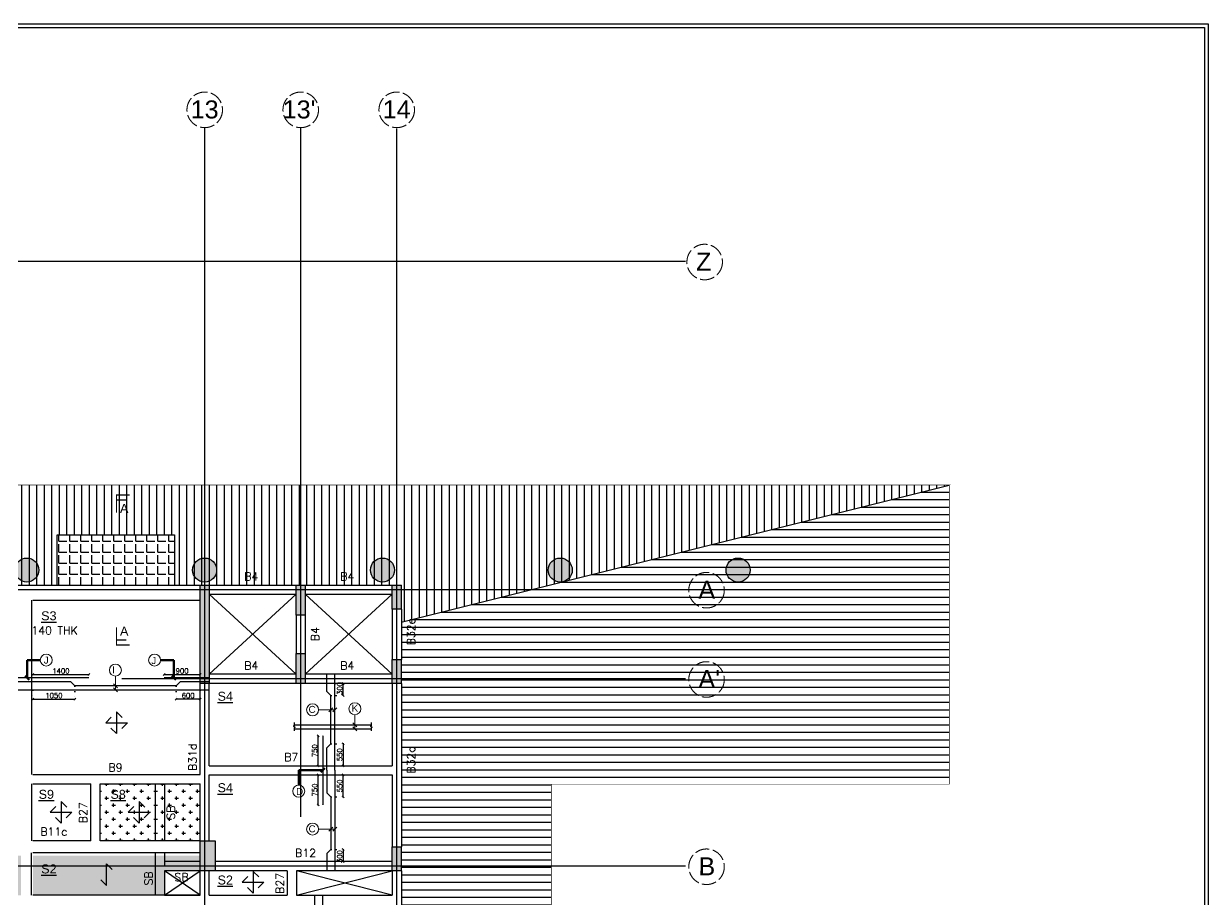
# Model space of a CAD drawing. Header units: millimetres. Extents: x 1772430 to 1864909, y -1443517 to -1381610.
# Drawn here: x 1835296 to 1864909, y -1403487 to -1381610 of the extents above; entities that cross this region are included whole.
import ezdxf

# ---------------------------------------------------------------- set-up
doc = ezdxf.new("R2010")
doc.units = ezdxf.units.MM
doc.header["$LTSCALE"] = 100
doc.header["$MEASUREMENT"] = 0
doc.header["$PDMODE"] = 98
for name, pattern in [('1', [0]), ('ACAD_ISO02W100', [15, 12, -3]), ('CENTER2', [28.575, 19.05, -3.175, 3.175, -3.175]), ('CONTINOUS', [0]), ('DOT', [0.25, 0, -0.25]), ('HIDDEN', [0.375, 0.25, -0.125])]:
    doc.linetypes.add(name, pattern=pattern)
for name, color, linetype in [('BEAM NO', 7, '1'), ('BEAM-230X450', 31, 'Continuous'), ('BEAM-230X600', 150, 'Continuous'), ('BEAM-300X900', 35, 'Continuous'), ('BEAM-450X275', 7, 'Continuous'), ('BEAM-450X750', 134, 'Continuous'), ('DIM', 191, 'Continuous'), ('Projection', 5, 'Continuous'), ('Roof', 7, 'Continuous'), ('s-steel', 1, 'Continuous'), ('S-STRU. CUTOUT', 3, 'Continuous'), ('SLAB NO.', 4, 'Continuous'), ('STEEL', 1, 'Continuous'), ('STR.COLUMN', 1, 'Continuous'), ('SUNK-HATCH', 8, 'Continuous')]:
    doc.layers.add(name, color=color, linetype=linetype)
for name, color, linetype, lineweight in [('CENTER_LINE', 8, 'CENTER2', 25), ('GRID', 252, 'ACAD_ISO02W100', 9), ('LEADER', 191, 'Continuous', 15), ('S-B5-230X600', 120, 'HIDDEN', 25), ('SECTION TEXT', 7, 'Continuous', 25), ('SLAB STEEL MARK', 133, 'Continuous', 30)]:
    doc.layers.add(name, color=color, linetype=linetype, lineweight=lineweight)
doc.styles.add('1-100', font='arial.ttf', dxfattribs={"height": 120})
doc.styles.add('ARIAL', font='arial.ttf')
doc.styles.add('DEEPAK', font='arial.ttf')
doc.styles.add('ROMANS', font='romans.shx')
doc.styles.add('RS', font='romans.shx', dxfattribs={"width": 0.9})
doc.styles.add('style1', font='arial.ttf')
doc.dimstyles.new('KRUNAL-MM', dxfattribs={"dimtxt": 50, "dimasz": 35, "dimexe": 25, "dimexo": 0, "dimgap": 15, "dimtad": 1, "dimdec": 0, "dimzin": 0, "dimdsep": 46, "dimtxsty": 'RS', "dimblk": 'OBLIQUE', "dimcen": 0, "dimdle": 25, "dimclrd": 256, "dimclre": 256, "dimclrt": 7, "dimadec": 0, "dimazin": 0, "dimtfac": 1, "dimtdec": 0, "dimtix": 1, "dimtmove": 0, "dimatfit": 2, "dimfxl": 1, "dimtolj": 1, "dimtzin": 0, "dimlwd": -1, "dimlwe": -1, "dimarcsym": 0})
doc.dimstyles.new('pag', dxfattribs={"dimtxt": 180, "dimasz": 150, "dimexe": 100, "dimexo": 0, "dimgap": 50, "dimtad": 1, "dimdec": 0, "dimzin": 0, "dimdsep": 46, "dimtxsty": 'ROMANS', "dimblk": 'OBLIQUE', "dimcen": 0, "dimdle": 100, "dimclrd": 256, "dimclre": 256, "dimclrt": 256, "dimadec": 0, "dimazin": 0, "dimtfac": 1, "dimtdec": 0, "dimtmove": 2, "dimatfit": 3, "dimfxl": 1, "dimtolj": 1, "dimtzin": 0, "dimlwd": -1, "dimlwe": -1, "dimarcsym": 0})

# ---------------------------------------------------------------- blocks, each defined once
blk = doc.blocks.new('Roof')
at = {"layer": 'Roof'}
h = blk.add_hatch(dxfattribs=at)
h.set_pattern_fill('ANSI31', color=8, scale=1500, angle=45)
h.paths.add_polyline_path([(1804146, -1398360), (1813266, -1398360), (1813266, -1399749), (1813909, -1399749), (1813909, -1398499), (1816839, -1398499), (1816839, -1399749), (1818354, -1399749), (1818354, -1398499), (1821284, -1398499), (1821284, -1399749), (1822799, -1399749), (1822799, -1398499), (1825729, -1398499), (1825729, -1399749), (1827244, -1399749), (1827244, -1398499), (1830174, -1398499), (1830174, -1399749), (1831689, -1399749), (1831689, -1398499), (1834619, -1398499), (1834619, -1399749), (1836134, -1399749), (1836134, -1398499), (1839064, -1398499), (1839064, -1399749), (1844736, -1399749), (1844736, -1400678), (1858429, -1397249), (1804146, -1397249)])
h = blk.add_hatch(dxfattribs=at)
h.set_pattern_fill('ANSI31', color=8, scale=1500, angle=135)
h.paths.add_polyline_path([(1852236, -1412276), (1852236, -1423240), (1844736, -1415813), (1844736, -1400678), (1858436, -1397249), (1858436, -1404723), (1848486, -1404723), (1848486, -1412276)])
at = {"layer": 'Roof', "color": 6}
blk.add_line((1844736, -1400678), (1858429, -1397250), dxfattribs=at)
at = {"layer": 'Roof', "color": 6, "const_width": 10}
for points in [[(1858436, -1397249), (1844736, -1400678), (1844736, -1399749), (1804146, -1399749), (1804146, -1397249)], [(1852236, -1412276), (1852236, -1423240), (1844736, -1415813), (1844736, -1400678), (1858436, -1397249), (1858436, -1404723), (1848486, -1404723), (1848486, -1412276)]]:
    blk.add_lwpolyline(points, close=True, dxfattribs=at)
blk = doc.blocks.new('FIRST FLOOR COLUMNS')
at = {"layer": 'CENTER_LINE', "ltscale": 50}
for p, q in [((56005, -25588), (56005, 11430)), ((58405, -5793), (58405, 11430)), ((60805, -25665), (60805, 11405)), ((68022, 8085), (-4699, 8085)), ((68022, -115), (-4699, -115)), ((68022, -2345), (53937, -2345)), ((68022, -7025), (-4699, -7025))]:
    blk.add_line(p, q, dxfattribs=at)
at = {"layer": 'GRID', "ltscale": 0.3}
for centre in [(56005, 11874), (58405, 11874), (60805, 11874), (68503, 8072), (68550, -128), (68550, -2358), (68550, -7038)]:
    blk.add_circle(centre, 444, dxfattribs=at)
at = {"layer": 'GRID', "ltscale": 0.3, "style": '1-100', "oblique": 0}
for s, rotation, p in [('13', 359.9447, (55653, 11660)), ("13'", 359.9447, (57954, 11660)), ('14', 359.9447, (60453, 11660)), ('Z', 0.0553, (68288, 7858)), ('A', 359.9447, (68347, -342)), ("A'", 359.9447, (68347, -2572)), ('B', 359.9447, (68347, -7252))]:
    blk.add_text(s, height=450, rotation=rotation, dxfattribs=at).set_placement(p)
blk = doc.blocks.new('COL')
at = {"layer": 'STR.COLUMN', "transparency": 33554687}
h = blk.add_hatch(color=256, dxfattribs=at)
h.dxf.hatch_style = 1
h.paths.add_polyline_path([(1839706, -1399749), (1839706, -1402209), (1839936, -1402209), (1839936, -1399749)])
h = blk.add_hatch(color=256, dxfattribs=at)
h.dxf.hatch_style = 1
h.paths.add_polyline_path([(1842106, -1400499), (1842336, -1400499), (1842336, -1399749), (1842106, -1399749)])
h = blk.add_hatch(color=256, dxfattribs=at)
h.dxf.hatch_style = 1
h.paths.add_polyline_path([(1844506, -1400349), (1844736, -1400349), (1844736, -1399749), (1844506, -1399749)])
h = blk.add_hatch(color=256, dxfattribs=at)
h.dxf.hatch_style = 1
h.paths.add_polyline_path([(1842106, -1402209), (1842336, -1402209), (1842336, -1401459), (1842106, -1401459)])
h = blk.add_hatch(color=256, dxfattribs=at)
h.dxf.hatch_style = 1
h.paths.add_polyline_path([(1844506, -1402209), (1844736, -1402209), (1844736, -1401609), (1844506, -1401609)])
h = blk.add_hatch(color=256, dxfattribs=at)
h.dxf.hatch_style = 1
h.paths.add_polyline_path([(1839706, -1406139), (1840081, -1406139), (1840081, -1406889), (1839706, -1406889)])
h = blk.add_hatch(color=256, dxfattribs=at)
h.dxf.hatch_style = 1
h.paths.add_polyline_path([(1844506, -1406289), (1844506, -1406889), (1844736, -1406889), (1844736, -1406289)])
at = {"layer": 'STR.COLUMN', "color": 5}
for points in [[(1839706, -1399749), (1839936, -1399749), (1839936, -1402209), (1839706, -1402209), (1839706, -1399749)], [(1842106, -1399749), (1842336, -1399749), (1842336, -1400499), (1842106, -1400499), (1842106, -1399749)], [(1844506, -1399749), (1844736, -1399749), (1844736, -1400349), (1844506, -1400349), (1844506, -1399749)], [(1842106, -1401459), (1842336, -1401459), (1842336, -1402209), (1842106, -1402209), (1842106, -1401459)], [(1844506, -1401609), (1844736, -1401609), (1844736, -1402209), (1844506, -1402209), (1844506, -1401609)], [(1839706, -1406139), (1840081, -1406139), (1840081, -1406889), (1839706, -1406889), (1839706, -1406139)], [(1844506, -1406289), (1844736, -1406289), (1844736, -1406889), (1844506, -1406889), (1844506, -1406289)]]:
    blk.add_lwpolyline(points, dxfattribs=at)
blk = doc.blocks.new('Col_600 Dia')
at = {"layer": 'STR.COLUMN'}
h = blk.add_hatch(color=5, dxfattribs=at)
h.dxf.hatch_style = 1
edge = h.paths.add_edge_path()
edge.add_arc((1853154, -1399374), 300, 0, 360)
blk.add_circle((1853154, -1399374), 300, dxfattribs=at)
blk = doc.blocks.new('Elevation_Col')
at = {"layer": 'STR.COLUMN'}
for p in [(-17780, 0), (-13335, 0), (-8890, 0), (-4445, 0), (0, 0)]:
    blk.add_blockref('Col_600 Dia', p, dxfattribs=at)
blk = doc.blocks.new('_Oblique')
at = {"color": 0, "linetype": 'ByBlock', "lineweight": -2}
blk.add_line((-0.5, -0.5), (0.5, 0.5), dxfattribs=at)
blk = doc.blocks.new('*D30')
at = {"layer": 'Defpoints', "color": 0, "transparency": 16777216}
for p in [(1835526, -1398256), (1836576, -1398156), (1836576, -1398484)]:
    blk.add_point(p, dxfattribs=at)
at = {"layer": 'DIM', "color": 191, "linetype": 'DOT', "ltscale": 5, "transparency": 16777216}
for p, q in [((1835526, -1398266), (1835526, -1398494)), ((1836576, -1398166), (1836576, -1398494))]:
    blk.add_line(p, q, dxfattribs=at)
at = {"layer": 'DIM', "color": 191, "ltscale": 5, "transparency": 16777216}
blk.add_line((1835516, -1398484), (1836586, -1398484), dxfattribs=at)
at = {"layer": 'DIM', "color": 191, "linetype": 'ByBlock', "transparency": 16777216, "xscale": 50, "yscale": 50, "zscale": 50, "rotation": 180}
blk.add_blockref('_Oblique', (1835526, -1398484), dxfattribs=at)
at = {"layer": 'DIM', "color": 191, "linetype": 'ByBlock', "transparency": 16777216, "xscale": 50, "yscale": 50, "zscale": 50}
blk.add_blockref('_Oblique', (1836576, -1398484), dxfattribs=at)
at = {"layer": 'DIM', "color": 7, "transparency": 16777216, "insert": (1836051, -1398396), "char_height": 125, "attachment_point": 5, "style": 'ROMANS'}
blk.add_mtext('\\A1;1050', dxfattribs=at)
blk = doc.blocks.new('*D31')
at = {"layer": 'Defpoints', "color": 0, "transparency": 16777216}
for p in [(1839106, -1398156), (1839706, -1398256), (1839106, -1398484)]:
    blk.add_point(p, dxfattribs=at)
at = {"layer": 'DIM', "color": 191, "linetype": 'DOT', "ltscale": 5, "transparency": 16777216}
for p, q in [((1839106, -1398166), (1839106, -1398494)), ((1839706, -1398266), (1839706, -1398494))]:
    blk.add_line(p, q, dxfattribs=at)
at = {"layer": 'DIM', "color": 191, "ltscale": 5, "transparency": 16777216}
blk.add_line((1839716, -1398484), (1839096, -1398484), dxfattribs=at)
at = {"layer": 'DIM', "color": 191, "linetype": 'ByBlock', "transparency": 16777216, "xscale": 50, "yscale": 50, "zscale": 50, "rotation": 180}
blk.add_blockref('_Oblique', (1839106, -1398484), dxfattribs=at)
at = {"layer": 'DIM', "color": 191, "linetype": 'ByBlock', "transparency": 16777216, "xscale": 50, "yscale": 50, "zscale": 50}
blk.add_blockref('_Oblique', (1839706, -1398484), dxfattribs=at)
at = {"layer": 'DIM', "color": 7, "transparency": 16777216, "insert": (1839406, -1398396), "char_height": 125, "attachment_point": 5, "style": 'ROMANS'}
blk.add_mtext('\\A1;600', dxfattribs=at)
blk = doc.blocks.new('*D32')
at = {"layer": 'Defpoints', "color": 0, "transparency": 16777216}
for p in [(1838806, -1397956), (1839706, -1397867), (1839706, -1397956)]:
    blk.add_point(p, dxfattribs=at)
at = {"layer": 'DIM', "color": 191, "ltscale": 5, "transparency": 16777216}
blk.add_line((1838796, -1397867), (1839716, -1397867), dxfattribs=at)
at = {"layer": 'DIM', "color": 191, "linetype": 'DOT', "ltscale": 5, "transparency": 16777216}
for p, q in [((1838806, -1397946), (1838806, -1397857)), ((1839706, -1397946), (1839706, -1397857))]:
    blk.add_line(p, q, dxfattribs=at)
at = {"layer": 'DIM', "color": 191, "linetype": 'ByBlock', "transparency": 16777216, "xscale": 50, "yscale": 50, "zscale": 50, "rotation": 180}
blk.add_blockref('_Oblique', (1838806, -1397867), dxfattribs=at)
at = {"layer": 'DIM', "color": 191, "linetype": 'ByBlock', "transparency": 16777216, "xscale": 50, "yscale": 50, "zscale": 50}
blk.add_blockref('_Oblique', (1839706, -1397867), dxfattribs=at)
at = {"layer": 'DIM', "color": 7, "transparency": 16777216, "insert": (1839256, -1397780), "char_height": 125, "attachment_point": 5, "style": 'ROMANS'}
blk.add_mtext('\\A1;900', dxfattribs=at)
blk = doc.blocks.new('*D38')
at = {"layer": 'Defpoints', "color": 0, "transparency": 16777216}
for p in [(1835526, -1397956), (1836926, -1397867), (1836926, -1397956)]:
    blk.add_point(p, dxfattribs=at)
at = {"layer": 'DIM', "color": 191, "ltscale": 5, "transparency": 16777216}
blk.add_line((1835516, -1397867), (1836936, -1397867), dxfattribs=at)
at = {"layer": 'DIM', "color": 191, "linetype": 'DOT', "ltscale": 5, "transparency": 16777216}
for p, q in [((1835526, -1397946), (1835526, -1397857)), ((1836926, -1397946), (1836926, -1397857))]:
    blk.add_line(p, q, dxfattribs=at)
at = {"layer": 'DIM', "color": 191, "linetype": 'ByBlock', "transparency": 16777216, "xscale": 50, "yscale": 50, "zscale": 50, "rotation": 180}
blk.add_blockref('_Oblique', (1835526, -1397867), dxfattribs=at)
at = {"layer": 'DIM', "color": 191, "linetype": 'ByBlock', "transparency": 16777216, "xscale": 50, "yscale": 50, "zscale": 50}
blk.add_blockref('_Oblique', (1836926, -1397867), dxfattribs=at)
at = {"layer": 'DIM', "color": 7, "transparency": 16777216, "insert": (1836226, -1397780), "char_height": 125, "attachment_point": 5, "style": 'ROMANS'}
blk.add_mtext('\\A1;1400', dxfattribs=at)
blk = doc.blocks.new('*U41')
at = {"layer": 'STEEL'}
for points in [[(707749, 28205), (707599, 28055), (708177, 28055), (708027, 27905)], [(707738, 27916), (707888, 27766), (707888, 28344), (708038, 28194)]]:
    blk.add_lwpolyline(points, dxfattribs=at)
blk = doc.blocks.new('*D53')
at = {"layer": 'Defpoints', "color": 0, "transparency": 16777216}
for p in [(1843070, -1398095), (1843284, -1398095), (1842971, -1398395)]:
    blk.add_point(p, dxfattribs=at)
at = {"layer": 'DIM', "color": 191, "linetype": 'DOT', "ltscale": 5, "transparency": 16777216}
for p, q in [((1843080, -1398095), (1843294, -1398095)), ((1842981, -1398395), (1843294, -1398395))]:
    blk.add_line(p, q, dxfattribs=at)
at = {"layer": 'DIM', "color": 191, "ltscale": 5, "transparency": 16777216}
blk.add_line((1843284, -1398405), (1843284, -1398085), dxfattribs=at)
at = {"layer": 'DIM', "color": 191, "linetype": 'ByBlock', "transparency": 16777216, "xscale": 50, "yscale": 50, "zscale": 50}
for p, rotation in [((1843284, -1398095), 90), ((1843284, -1398395), 270)]:
    blk.add_blockref('_Oblique', p, dxfattribs=dict(at, rotation=rotation))
at = {"layer": 'DIM', "color": 7, "transparency": 16777216, "insert": (1843196, -1398220), "char_height": 125, "attachment_point": 5, "rotation": 90, "style": 'ROMANS'}
blk.add_mtext('\\A1;300', dxfattribs=at)
blk = doc.blocks.new('*D54')
at = {"layer": 'Defpoints', "color": 0, "transparency": 16777216}
for p in [(1842971, -1399600), (1843071, -1400150), (1843284, -1400150)]:
    blk.add_point(p, dxfattribs=at)
at = {"layer": 'DIM', "color": 191, "linetype": 'DOT', "ltscale": 5, "transparency": 16777216}
for p, q in [((1842981, -1399600), (1843294, -1399600)), ((1843081, -1400150), (1843294, -1400150))]:
    blk.add_line(p, q, dxfattribs=at)
at = {"layer": 'DIM', "color": 191, "ltscale": 5, "transparency": 16777216}
blk.add_line((1843284, -1399590), (1843284, -1400160), dxfattribs=at)
at = {"layer": 'DIM', "color": 191, "linetype": 'ByBlock', "transparency": 16777216, "xscale": 50, "yscale": 50, "zscale": 50}
for p, rotation in [((1843284, -1399600), 90), ((1843284, -1400150), 270)]:
    blk.add_blockref('_Oblique', p, dxfattribs=dict(at, rotation=rotation))
at = {"layer": 'DIM', "color": 7, "transparency": 16777216, "insert": (1843196, -1399875), "char_height": 125, "attachment_point": 5, "rotation": 90, "style": 'ROMANS'}
blk.add_mtext('\\A1;550', dxfattribs=at)
blk = doc.blocks.new('*D55')
at = {"layer": 'Defpoints', "color": 0, "transparency": 16777216}
for p in [(1842971, -1402245), (1843070, -1402545), (1843284, -1402545)]:
    blk.add_point(p, dxfattribs=at)
at = {"layer": 'DIM', "color": 191, "linetype": 'DOT', "ltscale": 5, "transparency": 16777216}
for p, q in [((1842981, -1402245), (1843294, -1402245)), ((1843080, -1402545), (1843294, -1402545))]:
    blk.add_line(p, q, dxfattribs=at)
at = {"layer": 'DIM', "color": 191, "ltscale": 5, "transparency": 16777216}
blk.add_line((1843284, -1402235), (1843284, -1402555), dxfattribs=at)
at = {"layer": 'DIM', "color": 191, "linetype": 'ByBlock', "transparency": 16777216, "xscale": 50, "yscale": 50, "zscale": 50}
for p, rotation in [((1843284, -1402245), 90), ((1843284, -1402545), 270)]:
    blk.add_blockref('_Oblique', p, dxfattribs=dict(at, rotation=rotation))
at = {"layer": 'DIM', "color": 7, "transparency": 16777216, "insert": (1843196, -1402420), "char_height": 125, "attachment_point": 5, "rotation": 90, "style": 'ROMANS'}
blk.add_mtext('\\A1;300', dxfattribs=at)
blk = doc.blocks.new('*D56')
at = {"layer": 'Defpoints', "color": 0, "transparency": 16777216}
for p in [(1843071, -1400380), (1843284, -1400380), (1842971, -1400930)]:
    blk.add_point(p, dxfattribs=at)
at = {"layer": 'DIM', "color": 191, "linetype": 'DOT', "ltscale": 5, "transparency": 16777216}
for p, q in [((1843081, -1400380), (1843294, -1400380)), ((1842981, -1400930), (1843294, -1400930))]:
    blk.add_line(p, q, dxfattribs=at)
at = {"layer": 'DIM', "color": 191, "ltscale": 5, "transparency": 16777216}
blk.add_line((1843284, -1400940), (1843284, -1400370), dxfattribs=at)
at = {"layer": 'DIM', "color": 191, "linetype": 'ByBlock', "transparency": 16777216, "xscale": 50, "yscale": 50, "zscale": 50}
for p, rotation in [((1843284, -1400380), 90), ((1843284, -1400930), 270)]:
    blk.add_blockref('_Oblique', p, dxfattribs=dict(at, rotation=rotation))
at = {"layer": 'DIM', "color": 7, "transparency": 16777216, "insert": (1843196, -1400655), "char_height": 125, "attachment_point": 5, "rotation": 90, "style": 'ROMANS'}
blk.add_mtext('\\A1;550', dxfattribs=at)
blk = doc.blocks.new('*D57')
at = {"layer": 'Defpoints', "color": 0, "transparency": 16777216}
for p in [(1842656, -1399400), (1842771, -1399400), (1842771, -1400150)]:
    blk.add_point(p, dxfattribs=at)
at = {"layer": 'DIM', "color": 191, "linetype": 'DOT', "ltscale": 5, "transparency": 16777216}
for p, q in [((1842761, -1399400), (1842646, -1399400)), ((1842761, -1400150), (1842646, -1400150))]:
    blk.add_line(p, q, dxfattribs=at)
at = {"layer": 'DIM', "color": 191, "ltscale": 5, "transparency": 16777216}
blk.add_line((1842656, -1400160), (1842656, -1399390), dxfattribs=at)
at = {"layer": 'DIM', "color": 191, "linetype": 'ByBlock', "transparency": 16777216, "xscale": 50, "yscale": 50, "zscale": 50}
for p, rotation in [((1842656, -1399400), 90), ((1842656, -1400150), 270)]:
    blk.add_blockref('_Oblique', p, dxfattribs=dict(at, rotation=rotation))
at = {"layer": 'DIM', "color": 7, "transparency": 16777216, "insert": (1842568, -1399775), "char_height": 125, "attachment_point": 5, "rotation": 90, "style": 'ROMANS'}
blk.add_mtext('\\A1;750', dxfattribs=at)
blk = doc.blocks.new('*D58')
at = {"layer": 'Defpoints', "color": 0, "transparency": 16777216}
for p in [(1842656, -1400380), (1842771, -1400380), (1842771, -1401130)]:
    blk.add_point(p, dxfattribs=at)
at = {"layer": 'DIM', "color": 191, "linetype": 'DOT', "ltscale": 5, "transparency": 16777216}
for p, q in [((1842761, -1400380), (1842646, -1400380)), ((1842761, -1401130), (1842646, -1401130))]:
    blk.add_line(p, q, dxfattribs=at)
at = {"layer": 'DIM', "color": 191, "ltscale": 5, "transparency": 16777216}
blk.add_line((1842656, -1401140), (1842656, -1400370), dxfattribs=at)
at = {"layer": 'DIM', "color": 191, "linetype": 'ByBlock', "transparency": 16777216, "xscale": 50, "yscale": 50, "zscale": 50}
for p, rotation in [((1842656, -1400380), 90), ((1842656, -1401130), 270)]:
    blk.add_blockref('_Oblique', p, dxfattribs=dict(at, rotation=rotation))
at = {"layer": 'DIM', "color": 7, "transparency": 16777216, "insert": (1842568, -1400755), "char_height": 125, "attachment_point": 5, "rotation": 90, "style": 'ROMANS'}
blk.add_mtext('\\A1;750', dxfattribs=at)
blk = doc.blocks.new('*U333')
at = {"layer": 'STEEL'}
blk.add_lwpolyline([(707738, 27916), (707888, 27766), (707888, 28344), (708038, 28194)], dxfattribs=at)

msp = doc.modelspace()

# ---------------------------------------------------------------- hatches: boundary and pattern name
at = {"layer": 'SUNK-HATCH', "linetype": 'Continuous', "transparency": 33554559}
h = msp.add_hatch(dxfattribs=at)
h.set_pattern_fill('ANGLE', color=8, scale=1000)
h.set_pattern_definition([(0, (0, 4114.14), (0, 275), [200, -75]), (90, (0, 4114.14), (-275, 2e-14), [200, -75])])
h.paths.add_polyline_path([(1839063.7, -1395634.7), (1839063.7, -1394384.7), (1836133.7, -1394384.7), (1836133.7, -1395634.7)])
h = msp.add_hatch(dxfattribs=at)
h.set_pattern_fill('CROSS', color=8, scale=700)
h.set_pattern_definition([(0, (0, 4114.14), (175, 175), [87.5, -262.5]), (90, (43.75, 4070.39), (-175, 175), [87.5, -262.5])])
h.paths.add_polyline_path([(1839706.1, -1402024.7), (1839706.1, -1400599.7), (1837206.2, -1400599.7), (1837206.2, -1402024.7), (1839706.1, -1402024.7)])
h = msp.add_hatch(dxfattribs=at)
h.set_pattern_fill('HEX', color=8, scale=1500)
h.set_pattern_definition([(0, (0, 4114.14), (0, 324.759526), [187.5, -375]), (120, (0, 4114.14), (-281.25, -162.379763), [187.5, -375]), (60, (187.5, 4114.14), (-281.25, 162.379763), [187.5, -375])])
h.paths.add_polyline_path([(1816588.9, -1406245.1), (1816588.9, -1406855.1), (1817446.1, -1406855.1), (1817446.1, -1407684.7), (1813486.1, -1407684.7), (1813486.1, -1407309.7), (1813336.1, -1407309.7), (1813336.1, -1406244.7)])
h.paths.add_polyline_path([(1821856.1, -1406244.7), (1821856.1, -1407309.7), (1821706.1, -1407309.7), (1821706.1, -1407684.7), (1817746.1, -1407684.7), (1817746.1, -1406855.1), (1818603.8, -1406855.1), (1818603.8, -1406245.1)])
h.paths.add_polyline_path([(1830816.1, -1406244.7), (1830816.1, -1407684.7), (1826636.1, -1407684.7), (1826636.1, -1406855.1), (1827493.7, -1406855.1), (1827493.7, -1406245.1)])
h.paths.add_polyline_path([(1834368.7, -1406245.1), (1834368.7, -1406855.1), (1835226.1, -1406855.1), (1835226.2, -1407684.7), (1831266.1, -1407684.7), (1831266.1, -1407309.7), (1831116.1, -1407309.7), (1831116.1, -1406244.7)])
h.paths.add_polyline_path([(1826336.1, -1406855.1), (1826336.1, -1407684.7), (1822156.1, -1407684.7), (1822156.1, -1406244.7), (1825478.6, -1406244.7), (1825478.6, -1406855.1)])
h.paths.add_polyline_path([(1817746.1, -1402399.7), (1821706.1, -1402399.7), (1821706.1, -1402774.7), (1821033.6, -1402774.7), (1821033.6, -1403384.7), (1817746.1, -1403384.7)])
h.paths.add_polyline_path([(1813486.1, -1402399.7), (1817446.1, -1402399.7), (1817446.1, -1403384.7), (1814141.1, -1403384.7), (1814141.1, -1402774.7), (1813486.1, -1402774.7)])
h.paths.add_polyline_path([(1836383.6, -1406245.1), (1839706.1, -1406245.1), (1839706.1, -1407684.7), (1835526.2, -1407684.7), (1835526.2, -1406855.1), (1836383.6, -1406855.1)])
h.paths.add_polyline_path([(1822156.1, -1402399.7), (1826336.1, -1402399.7), (1826336.1, -1403384.7), (1823048.6, -1403384.7), (1823048.6, -1402774.9), (1822156.7, -1402774.7)])
h.paths.add_polyline_path([(1826636.1, -1402399.7), (1830816.1, -1402399.7), (1830816.1, -1402774.7), (1829923.6, -1402774.7), (1829923.6, -1403384.7), (1826636.1, -1403384.7)])
h.paths.add_polyline_path([(1835526.2, -1402399.7), (1839706.1, -1402399.7), (1839706.1, -1402774.7), (1838813.7, -1402774.7), (1838813.6, -1403384.7), (1835526.2, -1403384.7)])
h.paths.add_polyline_path([(1831266.1, -1402399.7), (1835226.2, -1402399.7), (1835226.2, -1403384.7), (1831938.6, -1403384.7), (1831938.6, -1402774.7), (1831266.7, -1402775.1)])

# ---------------------------------------------------------------- linework, layer by layer
at = {"lineweight": -3}
for points in [[(1864909.2, -1381609.6), (1864909.2, -1443517), (1777354.7, -1443517), (1777354.7, -1381609.6)], [(1864814.9, -1443422.8), (1777449, -1443422.8), (1777449, -1381703.8), (1864814.9, -1381703.8)]]:
    msp.add_lwpolyline(points, close=True, dxfattribs=at)
at = {"layer": 'BEAM-230X450', "linetype": 'HIDDEN', "ltscale": 750}
for p, q in [((1835526.2, -1400369.7), (1839706.1, -1400369.7)), ((1839936.1, -1400149.7), (1844506.1, -1400149.7)), ((1839936.1, -1400379.7), (1844506.1, -1400379.7)), ((1835526.2, -1400599.7), (1836976.2, -1400599.7)), ((1836976.2, -1402024.7), (1836976.2, -1400599.7)), ((1841886.1, -1402774.7), (1841886.1, -1403384.7)), ((1839936.1, -1403384.7), (1841886.1, -1403384.7))]:
    msp.add_line(p, q, dxfattribs=at)
at = {"layer": 'BEAM-230X450', "linetype": 'CONTINOUS', "ltscale": 750}
for p, q in [((1837206.2, -1402024.7), (1837206.2, -1400599.7)), ((1837206.2, -1400599.7), (1839706.1, -1400599.7)), ((1842116.1, -1402774.7), (1842116.1, -1403384.7)), ((1842116.1, -1403384.7), (1844506.1, -1403384.7))]:
    msp.add_line(p, q, dxfattribs=at)
at = {"layer": 'BEAM-230X600', "linetype": 'CONTINOUS', "ltscale": 750}
for p, q in [((1839936.1, -1395634.7), (1842106.1, -1395634.7)), ((1842336.1, -1395634.7), (1844506.1, -1395634.7)), ((1839936.1, -1395864.7), (1842106.1, -1395864.7)), ((1842336.1, -1395864.7), (1844506.1, -1395864.7)), ((1844506.1, -1396234.7), (1844506.1, -1397494.7)), ((1844736.1, -1396234.7), (1844736.1, -1397494.7)), ((1842106.1, -1396384.7), (1842106.1, -1397344.7)), ((1842336.1, -1396384.7), (1842336.1, -1397344.7)), ((1842106.1, -1397864.7), (1839936.1, -1397864.7)), ((1844506.1, -1397864.7), (1842336.1, -1397864.7)), ((1844736.1, -1398094.7), (1844736.1, -1402174.7)), ((1839706.1, -1402024.7), (1839706.1, -1400599.7)), ((1839706.1, -1403384.7), (1839706.1, -1402774.7)), ((1844506.1, -1402774.7), (1844506.1, -1403384.7)), ((1844736.1, -1402774.7), (1844736.1, -1407309.7))]:
    msp.add_line(p, q, dxfattribs=at)
at = {"layer": 'BEAM-230X600', "linetype": 'HIDDEN', "ltscale": 750}
for p, q in [((1835489.2, -1396009.7), (1835489.2, -1400369.7)), ((1839706.1, -1400369.7), (1839706.1, -1398094.7)), ((1839936.1, -1400149.7), (1839936.1, -1398094.7)), ((1842106.1, -1398094.7), (1839936.1, -1398094.7)), ((1844506.1, -1398094.7), (1842336.1, -1398094.7)), ((1844506.1, -1398094.7), (1844506.1, -1400149.7)), ((1839936.1, -1402024.7), (1839936.1, -1400379.7)), ((1844506.1, -1400379.7), (1844506.1, -1402174.7)), ((1835489.2, -1400599.7), (1835489.2, -1402024.7)), ((1835489.2, -1403384.7), (1835489.2, -1402324.7)), ((1839936.1, -1403384.7), (1839936.1, -1402774.7)), ((1844506.1, -1402544.7), (1840081.1, -1402544.7)), ((1841886.1, -1402774.7), (1840081.1, -1402774.7)), ((1844506.1, -1402774.7), (1842116.1, -1402774.7))]:
    msp.add_line(p, q, dxfattribs=at)
at = {"layer": 'BEAM-230X600', "linetype": 'Continuous', "ltscale": 750}
msp.add_line((1839706.1, -1403384.7), (1835526.2, -1403384.7), dxfattribs=at)
at = {"layer": 'BEAM-300X900', "linetype": 'CONTINOUS', "ltscale": 750}
for p, q in [((1836976.2, -1402024.7), (1835526.2, -1402024.7)), ((1839706.1, -1402024.7), (1837206.2, -1402024.7)), ((1839706.1, -1402324.7), (1835526.2, -1402324.7))]:
    msp.add_line(p, q, dxfattribs=at)
at = {"layer": 'BEAM-450X275', "linetype": 'HIDDEN', "ltscale": 750}
for p, q in [((1838583.6, -1400599.7), (1838583.6, -1402024.7)), ((1838813.6, -1400599.7), (1838813.6, -1402024.7)), ((1838583.6, -1402324.7), (1838583.6, -1403384.7)), ((1839706.1, -1402544.7), (1838813.6, -1402544.7))]:
    msp.add_line(p, q, dxfattribs=at)
at = {"layer": 'BEAM-450X275', "linetype": 'Continuous', "ltscale": 750}
for p, q in [((1838813.6, -1402324.7), (1838813.6, -1402661.1)), ((1838813.6, -1402774.7), (1838813.6, -1403384.7)), ((1839706.1, -1402774.7), (1838813.6, -1402774.7))]:
    msp.add_line(p, q, dxfattribs=at)
at = {"layer": 'BEAM-450X750', "linetype": 'CONTINOUS', "ltscale": 750}
msp.add_line((1831266.1, -1395634.7), (1839706.1, -1395634.7), dxfattribs=at)
at = {"layer": 'BEAM-450X750', "linetype": 'HIDDEN', "ltscale": 750}
msp.add_line((1835526.2, -1396009.7), (1839706.1, -1396009.7), dxfattribs=at)
at = {"layer": 'LEADER', "linetype": 'DOT', "ltscale": 250}
msp.add_line((1837615.6, -1396694.5), (1837615.6, -1393825), dxfattribs=at)
at = {"layer": 'LEADER'}
for points in [[(1837859.5, -1393511.7, 32.4, 32.4, 0), (1837615.6, -1393511.7, 32.4, 32.4, 0), (1837615.6, -1393825, 32.4, 32.4, 0), (1837615.6, -1393385.6, 32.4, 32.4, 0), (1837940.8, -1393385.6, 0, 0, 0)], [(1837859.5, -1397007.8, 32.4, 32.4, 0), (1837615.6, -1397007.8, 32.4, 32.4, 0), (1837615.6, -1396694.5, 32.4, 32.4, 0), (1837615.6, -1397133.9, 32.4, 32.4, 0), (1837940.8, -1397133.9, 0, 0, 0)]]:
    msp.add_lwpolyline(points, format="xyseb", dxfattribs=at)
for centre in [(1835859.6, -1397509.5, -0.1), (1838567.9, -1397509.5, 0.1), (1837587.2, -1397760.7, 0.1), (1842518.7, -1398753.4), (1843574.5, -1398724.9), (1842171.5, -1400785.1), (1842518.7, -1401731.3)]:
    msp.add_circle(centre, 150, dxfattribs=at)
at = {"layer": 'Projection', "linetype": 'CONTINOUS', "ltscale": 750}
msp.add_lwpolyline([(1836133.7, -1395634.7), (1836133.7, -1394384.7), (1839063.7, -1394384.7), (1839063.7, -1395634.7)], dxfattribs=at)
at = {"layer": 's-steel'}
for points in [[(1836926.2, -1397956.3), (1833826.2, -1397956.3)], [(1839936.1, -1397956.3), (1838806.3, -1397956.3)], [(1842870.7, -1400264.7), (1842870.7, -1399699.7), (1842970.7, -1399599.7), (1842970.8, -1398394.6), (1842870.5, -1398294.6), (1842870.5, -1397864.7)], [(1843070.7, -1400264.7), (1843070.7, -1397864.7)], [(1835376.2, -1398056.3), (1834276.2, -1398056.3), (1834176.2, -1398156.3), (1832165.7, -1398156.3), (1832065.7, -1398056.3), (1830966.1, -1398056.3)], [(1830966.1, -1398256.3), (1835376.2, -1398256.3)], [(1839936.1, -1398056.3), (1839206.1, -1398056.3), (1839106.1, -1398156.3), (1836575.7, -1398156.3), (1836475.7, -1398056.3), (1835376.1, -1398056.3)], [(1835376.1, -1398256.3), (1839936.1, -1398256.3)], [(1842057.9, -1399072.3), (1842057.9, -1399150.4), (1842031.7, -1399163.7), (1842084, -1399189.6), (1842057.9, -1399202.9), (1842057.9, -1399281.3)], [(1842057.9, -1399127.6), (1843982.6, -1399127.6)], [(1842057.9, -1399227.6), (1843982.6, -1399227.6)], [(1843982.6, -1399072.3), (1843982.6, -1399150.4), (1843956.5, -1399163.7), (1844008.8, -1399189.6), (1843982.6, -1399202.9), (1843982.6, -1399281.3)], [(1842770.7, -1399399.7), (1842770.7, -1401129.7)], [(1842870.7, -1400264.7), (1842870.7, -1400829.7), (1842970.7, -1400929.7), (1842970.8, -1402244.7), (1842870.5, -1402344.7), (1842870.5, -1402774.7)], [(1843070.7, -1400264.7), (1843070.7, -1402774.7)], [(1842561.4, -1403384.7), (1842561.4, -1403864.7), (1842661.4, -1403964.7), (1842661.4, -1405664.7), (1842561.2, -1405764.7), (1842561.2, -1406244.7)], [(1842761.4, -1403384.7), (1842761.4, -1406244.7)]]:
    msp.add_lwpolyline(points, dxfattribs=at)
at = {"layer": 'S-STRU. CUTOUT', "ltscale": 750}
for p, q in [((1839936.1, -1395864.7), (1842106.1, -1397864.7)), ((1839936.1, -1397864.7), (1842106.1, -1395864.7)), ((1844506.1, -1397864.7), (1842336.1, -1395864.7)), ((1842336.1, -1397864.7), (1844506.1, -1395864.7)), ((1839706.1, -1403384.7), (1838813.7, -1402774.7)), ((1838813.7, -1403384.7), (1839706.1, -1402774.7)), ((1844506.1, -1403384.7), (1842116.1, -1402774.7)), ((1842116.1, -1403384.7), (1844506.1, -1402774.7))]:
    msp.add_line(p, q, dxfattribs=at)
msp.add_lwpolyline([(1838813.6, -1403384.7), (1839706.1, -1403384.7), (1839706.1, -1402774.7), (1838813.6, -1402774.7)], close=True, dxfattribs=at)

# ---------------------------------------------------------------- block references
at = {"layer": 'GRID'}
msp.add_blockref('FIRST FLOOR COLUMNS', (1783816.1, -1395636.1), dxfattribs=at)
at = {"layer": 'Roof'}
msp.add_blockref('Roof', (0, 4114.1), dxfattribs=at)
at = {"layer": 'S-B5-230X600', "xscale": 0.9375000000000001, "yscale": 0.9375000000000001, "zscale": 0.9375000000000001}
for name, p, rotation in [('*U41', (1811314.3, -735432.2), 269.9999999999999), ('*U41', (1809928.3, -737667.1), 269.9999999999999), ('*U41', (1811878.5, -737667.1), 269.9999999999999), ('*U333', (1173722.8, -1429174.4), 359.9999999999999), ('*U41', (1814727.7, -739415), 269.9999999999999)]:
    msp.add_blockref(name, p, dxfattribs=dict(at, rotation=rotation))
at = {"layer": 'STR.COLUMN'}
for name in ['Elevation_Col', 'COL']:
    msp.add_blockref(name, (0, 4114.1), dxfattribs=at)

# ---------------------------------------------------------------- texts
at = {"layer": 'BEAM NO', "ltscale": 500, "style": 'ROMANS'}
for s, rotation, p in [('B4', 359.99997, (1840808.8, -1395519.5, 0)), ('B4', 359.99997, (1843208.8, -1395519.5, 0)), ('B32e', 89.99997, (1845078.6, -1397141.5, 0)), ('140 THK', 359.99997, (1835489.2, -1396869.2)), ('B4', 89.99997, (1842678.6, -1397038.5, 0)), ('B4', 359.99997, (1840808.8, -1397749.5, 0)), ('B4', 359.99997, (1843208.8, -1397749.5, 0)), ('B31d', 89.99997, (1839619.5, -1400280.9, 0)), ('B32d', 89.99997, (1845078.6, -1400347.1, 0)), ('B9', 359.99997, (1837414.1, -1400294.1, 0.7)), ('B7', 359.99997, (1841808.2, -1400034.5, 0)), ('B27', 89.99997, (1836878.3, -1401586.3, 0.3)), ('SB', 89.99997, (1839073.1, -1401496, 0)), ('B11c', 359.99997, (1835710.9, -1401896.7, 0.2)), ('B12', 359.99997, (1842081.3, -1402429.5, 0)), ('SB', 89.99997, (1838518.2, -1403140.1, 0)), ('SB', 359.99997, (1839064.4, -1403034.4, 0)), ('B27', 89.99997, (1841799.5, -1403351.5, 0))]:
    msp.add_text(s, height=200, rotation=rotation, dxfattribs=at).set_placement(p)
at = {"layer": 'SECTION TEXT', "style": 'ARIAL'}
for p in [(1837703.4, -1393831.8), (1837703.4, -1396899.9)]:
    msp.add_text('A', height=225, dxfattribs=at).set_placement(p)
at = {"layer": 'SLAB NO.', "color": 42, "style": 'DEEPAK'}
for s, p in [('%%US3', (1835732.4, -1396516.6)), ('%%US4', (1840142.4, -1398526.6)), ('%%US4', (1840142.4, -1400811.6)), ('%%US9', (1835669, -1400976.8)), ('%%US8', (1837464, -1400976.8, -0.1)), ('%%US2', (1835732.4, -1402840.7)), ('%%US2', (1840142.4, -1403118.2))]:
    msp.add_text(s, height=225, dxfattribs=at).set_placement(p)
at = {"layer": 'SLAB STEEL MARK', "style": 'style1'}
for s, p in [('J', (1835797.6, -1397598.4, -0.1)), ('J', (1838486.5, -1397609.1, 0.1)), ('I', (1837507.7, -1397842.4, 0.1)), ('K', (1843495.2, -1398801.5)), ('C', (1842417, -1398830)), ('D', (1842105, -1400881.6)), ('C', (1842417, -1401813.3))]:
    msp.add_text(s, height=175, dxfattribs=at).set_placement(p)

# ---------------------------------------------------------------- dimensions: what is measured, and where the dimension line sits
at = {"layer": 'DIM', "linetype": 'DOT', "ltscale": 5}
for base, p1, p2, picture, middle in [((1836926.2, -1397867.2, -0.1), (1835526.2, -1397956.3, -0.1), (1836926.2, -1397956.3, -0.1), '*D38', (1836226.2, -1397779.7, -0.1)), ((1839706.1, -1397867.2, 0.1), (1838806.3, -1397956.3, 0.1), (1839706.1, -1397956.3, 0.1), '*D32', (1839256.2, -1397779.7, 0.1)), ((1836575.7, -1398483.7, 0.1), (1835526.1, -1398256.3, 0.1), (1836575.7, -1398156.3, 0.1), '*D30', (1836050.9, -1398396.2, 0.1))]:
    dim = msp.add_linear_dim(base=base, p1=p1, p2=p2, dimstyle='pag', override={"dimtxt": 125, "dimasz": 50, "dimexe": 10, "dimexo": 10, "dimgap": 25, "dimtxsty": 'ROMANS', "dimdle": 10, "dimclrd": 191, "dimclre": 191, "dimclrt": 7, "dimtix": 1, "dimtmove": 1}, dxfattribs=at)
    dim.commit()
    dim.dimension.update_dxf_attribs({"geometry": picture, "text_midpoint": middle})
for base, p1, p2, angle, picture, middle in [((1839106.1, -1398483.7, 0.1), (1839706.1, -1398256.3, 0.1), (1839106.1, -1398156.3, 0.1), 180, '*D31', (1839406.1, -1398396.2, 0.1)), ((1842655.6, -1399399.7), (1842770.7, -1400149.7), (1842770.7, -1399399.7), 90, '*D57', (1842568.1, -1399774.7)), ((1842655.6, -1400379.7), (1842770.7, -1401129.7), (1842770.7, -1400379.7), 90, '*D58', (1842568.1, -1400754.7))]:
    dim = msp.add_linear_dim(base=base, p1=p1, p2=p2, angle=angle, dimstyle='pag', override={"dimtxt": 125, "dimasz": 50, "dimexe": 10, "dimexo": 10, "dimgap": 25, "dimtxsty": 'ROMANS', "dimdle": 10, "dimclrd": 191, "dimclre": 191, "dimclrt": 7, "dimtix": 1, "dimtmove": 1}, dxfattribs=at)
    dim.commit()
    dim.dimension.update_dxf_attribs({"geometry": picture, "text_midpoint": middle})
for base, p1, p2, angle, picture, middle in [((1843283.6, -1398094.7), (1842970.8, -1398394.6), (1843070.4, -1398094.7), 90, '*D53', (1843283.6, -1398219.7)), ((1843283.8, -1400149.7), (1842970.7, -1399599.7), (1843070.7, -1400149.7), 270, '*D54', (1843283.8, -1399874.7)), ((1843283.8, -1400379.7), (1842970.7, -1400929.7), (1843070.7, -1400379.7), 90, '*D56', (1843283.8, -1400654.7)), ((1843283.6, -1402544.7), (1842970.8, -1402244.7), (1843070.4, -1402544.7), 270, '*D55', (1843283.6, -1402419.7))]:
    dim = msp.add_linear_dim(base=base, p1=p1, p2=p2, angle=angle, dimstyle='pag', override={"dimtxt": 125, "dimasz": 50, "dimexe": 10, "dimexo": 10, "dimgap": 25, "dimtxsty": 'ROMANS', "dimdle": 10, "dimclrd": 191, "dimclre": 191, "dimclrt": 7, "dimtix": 1, "dimtmove": 1}, dxfattribs=at)
    dim.commit()
    dim.dimension.update_dxf_attribs({"geometry": picture, "text_midpoint": middle, "dimtype": 128})

# ---------------------------------------------------------------- leaders
at = {"layer": 'LEADER'}
for points, override in [([(1835379.6, -1397956.3, -0.1), (1835379.6, -1397509.5, -0.1), (1835709.6, -1397509.5, -0.1)], {"dimscale": 1, "dimtxt": 50, "dimasz": 100, "dimgap": 15, "dimtad": 0, "dimtxsty": 'RS', "dimclrd": 256, "dimldrblk": 'Oblique', "dimlwd": 65535}), ([(1839047.8, -1397956.3, 0.1), (1839047.8, -1397509.5, 0.1), (1838717.9, -1397509.5, 0.1)], {"dimscale": 1, "dimtxt": 50, "dimasz": 100, "dimgap": 15, "dimtad": 0, "dimtxsty": 'RS', "dimclrd": 256, "dimldrblk": 'Oblique', "dimlwd": 65535}), ([(1837587.2, -1398256.3, 0.1), (1837587.2, -1397910.7, 0.1)], {"dimasz": 100, "dimtad": 0, "dimldrblk": 'Oblique', "dimfxl": 0.059055, "dimarcsym": 1}), ([(1837587.2, -1398156.3, 0.1), (1837587.2, -1397910.7, 0.1)], {"dimasz": 100, "dimtad": 0, "dimldrblk": 'Oblique', "dimfxl": 0.059055, "dimarcsym": 1}), ([(1842970.7, -1398753.4), (1842668.7, -1398753.4)], {"dimasz": 100, "dimtad": 0, "dimldrblk": 'Oblique', "dimfxl": 0.059055, "dimarcsym": 1}), ([(1843070.7, -1398753.4), (1842668.7, -1398753.4)], {"dimasz": 100, "dimtad": 0, "dimldrblk": 'Oblique', "dimfxl": 0.059055, "dimarcsym": 1}), ([(1843574.5, -1399227.6), (1843574.5, -1398874.9)], {"dimasz": 100, "dimtad": 0, "dimldrblk": 'Oblique', "dimfxl": 0.059055, "dimarcsym": 1}), ([(1843574.5, -1399127.6), (1843574.5, -1398874.9)], {"dimasz": 100, "dimtad": 0, "dimldrblk": 'Oblique', "dimfxl": 0.059055, "dimarcsym": 1}), ([(1842770.7, -1400264.7), (1842171.5, -1400264.7), (1842171.5, -1400635.1)], {"dimscale": 1, "dimtxt": 50, "dimasz": 100, "dimgap": 15, "dimtad": 0, "dimtxsty": 'RS', "dimclrd": 256, "dimldrblk": 'Oblique', "dimlwd": 65535}), ([(1842970.7, -1401731.3), (1842668.7, -1401731.3)], {"dimasz": 100, "dimtad": 0, "dimldrblk": 'Oblique', "dimfxl": 0.059055, "dimarcsym": 1}), ([(1843070.7, -1401731.3), (1842668.7, -1401731.3)], {"dimasz": 100, "dimtad": 0, "dimldrblk": 'Oblique', "dimfxl": 0.059055, "dimarcsym": 1})]:
    msp.add_leader(points, dimstyle='KRUNAL-MM', override=override, dxfattribs=at)

doc.saveas('drawing.dxf')
